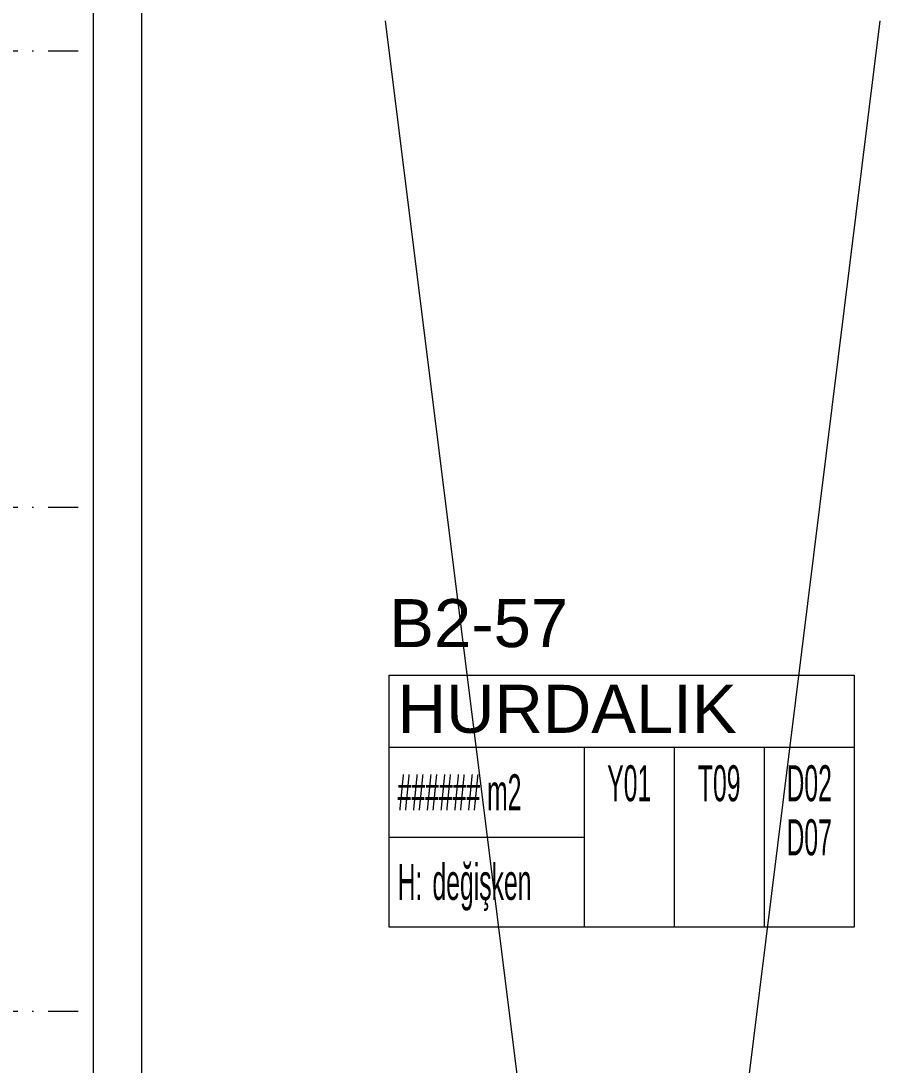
# Model space of a CAD drawing. Header units: metres. Extents: x -13545 to 152404, y -11890 to 28436.
# Drawn here: x -61 to 656, y 1595 to 2465 of the extents above; entities that cross this region are included whole.
import ezdxf
from ezdxf.enums import TextEntityAlignment as Align

# ---------------------------------------------------------------- set-up
doc = ezdxf.new("R2010")
doc.units = ezdxf.units.M
doc.header["$LTSCALE"] = 100
doc.header["$MEASUREMENT"] = 0
doc.linetypes.add('DASHDOT2', pattern=[0.5, 0.25, -0.125, 0, -0.125])
doc.layers.get('0').update_dxf_attribs({"color": 9, "lineweight": 9})
for name, color, linetype, lineweight in [('01', 9, 'Continuous', 9), ('06D', 9, 'Continuous', 9), ('21_mahal200', 9, 'Continuous', 9), ('24', 9, 'DASHDOT2', 9)]:
    doc.layers.add(name, color=color, linetype=linetype, lineweight=lineweight)
doc.styles.add('Arial', font='arial.ttf', dxfattribs={"height": 2.5})
doc.styles.add('MuuM_TEXT-STANDART', font='ARIALN.TTF')

# ---------------------------------------------------------------- blocks, each defined once
blk = doc.blocks.new('p-akslar_yeni')
at = {"layer": '24'}
for points in [[(-2190, -6135), (6415, -6135)], [(-2190, -6515), (6415, -6515)], [(-2190, -6935), (6415, -6935)]]:
    blk.add_lwpolyline(points, dxfattribs=at)
blk = doc.blocks.new('2.bod.sitatik')
at = {"layer": '01'}
blk.add_lwpolyline([(40, -8750), (0, -8750), (0, -2950), (40.05, -2950), (40, -8710), (40, -8710)], close=True, dxfattribs=at)
blk = doc.blocks.new('0_roomno2')
blk.add_lwpolyline([(19.375, -10.5), (0, -10.5), (0, 0), (19.375, 0)], close=True)
for points in [[(0, -3), (19.375, -3)], [(8.125, -3), (8.125, -10.5)], [(11.875, -3), (11.875, -10.5)], [(15.625, -3), (15.625, -10.5)], [(0, -6.75), (8.125, -6.75)]]:
    blk.add_lwpolyline(points)
at = {"style": 'MuuM_TEXT-STANDART', "width": 0.6}
blk.add_text('H:', height=1.5, dxfattribs=at).set_placement((0.35, -8.608), align=Align.MIDDLE_LEFT)
at = {"style": 'Arial'}
blk.add_attdef('ODANO', (0, 1.17), '', height=2, dxfattribs=at)
blk.add_attdef('MEKANADI', text='', height=2, dxfattribs=at).set_placement((0.35, -3), align=Align.BOTTOM_LEFT)
at = {"style": 'MuuM_TEXT-STANDART', "width": 0.6}
for tag, p in [('YER01', (10, -4.5)), ('TAVAN01', (13.75, -4.5)), ('DUVAR01', (17.5, -4.5)), ('YER02', (10, -6.75)), ('TAVAN02', (13.75, -6.75)), ('DUVAR02', (17.5, -6.75)), ('YER03', (10, -9)), ('TAVAN03', (13.75, -9)), ('DUVAR03', (17.5, -9))]:
    blk.add_attdef(tag, text='', height=1.5, dxfattribs=at).set_placement(p, align=Align.MIDDLE_CENTER)
for tag, p in [('M2', (0.35, -4.875)), ('TEMIZTAVANYUKSEKLIGI', (1.8, -8.608))]:
    blk.add_attdef(tag, text='', height=1.5, dxfattribs=at).set_placement(p, align=Align.MIDDLE_LEFT)
blk = doc.blocks.new('2.bod.Mimari')
at = {"layer": '06D'}
blk.add_lwpolyline([(243.11, -6165), (450, -7820), (655.62, -6165)], dxfattribs=at)
at = {"layer": '21_mahal200'}
ref = blk.add_blockref('0_roomno2', (246.5, -6710.03), dxfattribs=dict(at, xscale=20, yscale=20, zscale=20))
ref.add_attrib('ODANO', 'B2-57', (246.5, -6686.63), dxfattribs={"layer": '0', "height": 40, "style": 'Arial'})
ref.add_attrib('MEKANADI', 'HURDALIK', dxfattribs={"layer": '0', "height": 40, "style": 'Arial'}).set_placement((253.5, -6770.03), align=Align.BOTTOM_LEFT)
ref.add_attrib('M2', '###### m2', dxfattribs={"layer": '0', "height": 30, "style": 'MuuM_TEXT-STANDART', "width": 0.6}).set_placement((253.5, -6807.53), align=Align.MIDDLE_LEFT)
ref.add_attrib('TEMIZTAVANYUKSEKLIGI', 'değişken', dxfattribs={"layer": '0', "height": 30, "style": 'MuuM_TEXT-STANDART', "width": 0.6}).set_placement((282.5, -6882.19), align=Align.MIDDLE_LEFT)
ref.add_attrib('YER01', 'Y01', dxfattribs={"layer": '0', "height": 30, "style": 'MuuM_TEXT-STANDART', "width": 0.6}).set_placement((446.5, -6800.03), align=Align.MIDDLE_CENTER)
ref.add_attrib('TAVAN01', 'T09', dxfattribs={"layer": '0', "height": 30, "style": 'MuuM_TEXT-STANDART', "width": 0.6}).set_placement((521.5, -6800.03), align=Align.MIDDLE_CENTER)
ref.add_attrib('DUVAR01', 'D02', dxfattribs={"layer": '0', "height": 30, "style": 'MuuM_TEXT-STANDART', "width": 0.6}).set_placement((596.5, -6800.03), align=Align.MIDDLE_CENTER)
ref.add_attrib('DUVAR02', 'D07', dxfattribs={"layer": '0', "height": 30, "style": 'MuuM_TEXT-STANDART', "width": 0.6}).set_placement((596.5, -6845.03), align=Align.MIDDLE_CENTER)

msp = doc.modelspace()

# ---------------------------------------------------------------- block references
for name in ['2.bod.sitatik', '2.bod.Mimari']:
    msp.add_blockref(name, (0, 8630))
at = {"layer": '24'}
msp.add_blockref('p-akslar_yeni', (-6415, 8575), dxfattribs=at)

doc.saveas('drawing.dxf')
